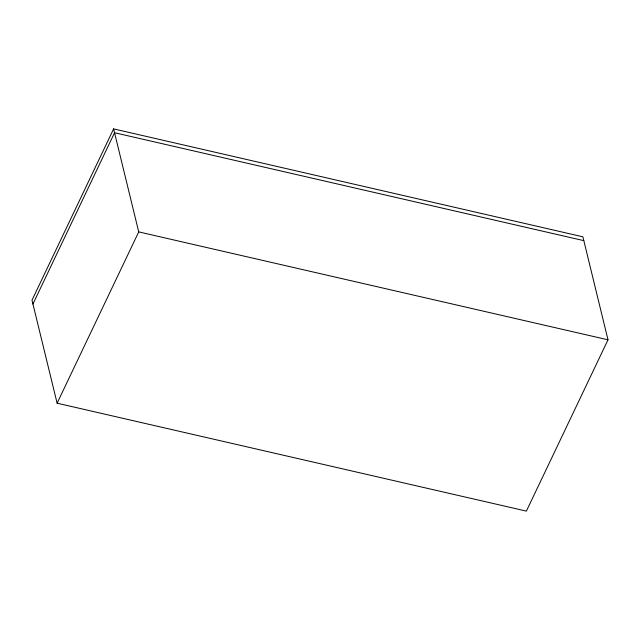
<?xml version="1.0" encoding="UTF-8"?>
<svg xmlns="http://www.w3.org/2000/svg" width="640" height="640" viewBox="0 0 640 640"><rect width="100%" height="100%" fill="white"/><g stroke="black" fill="none" stroke-linecap="round" stroke-linejoin="round"><path stroke-width="0.96" d="M113.616 128.888L32 300.184L57.112 403.192L526.384 511.112L608 339.816L582.888 236.808L113.616 128.888L138.728 231.896L57.112 403.192M32.936 304.024L114.56 132.728L583.824 240.648M138.728 231.896L608 339.816"/></g></svg>
